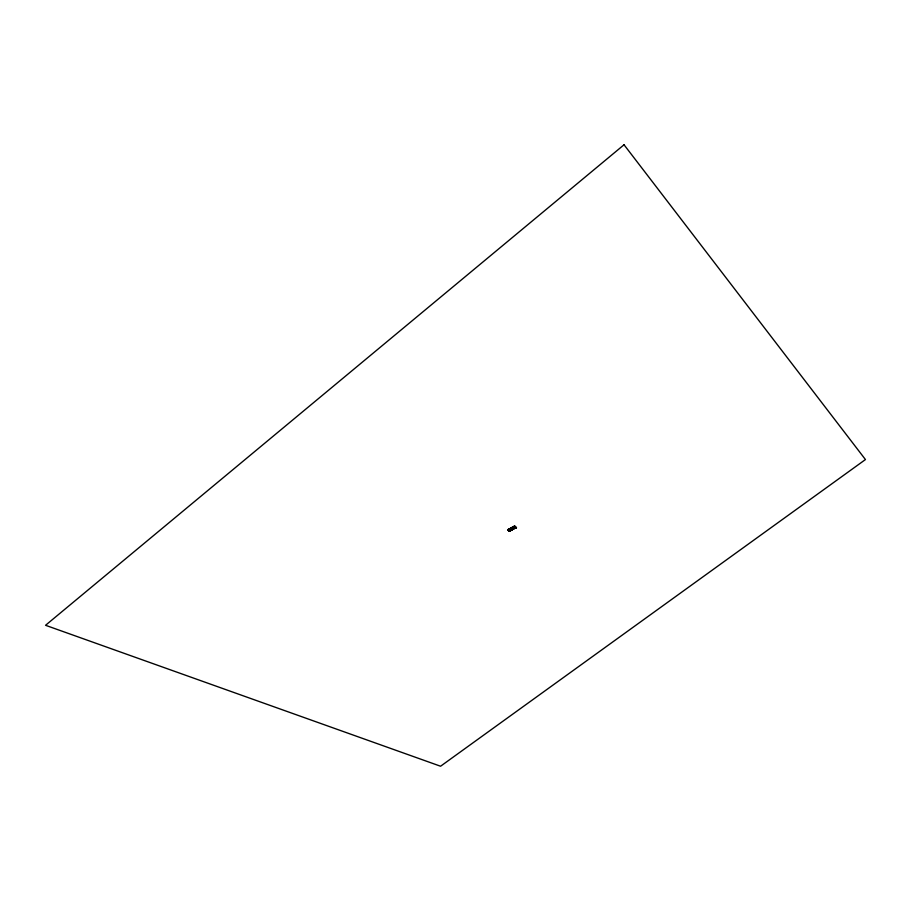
<?xml version="1.0" encoding="UTF-8"?>
<svg xmlns="http://www.w3.org/2000/svg" width="911" height="911" viewBox="0 0 911 911"><rect width="100%" height="100%" fill="white"/><g stroke="black" fill="none" stroke-linecap="round" stroke-linejoin="round"><path stroke-width="1.37" d="M514.453 525.989L515.524 526.911M509.727 530.1L508.919 529.655M511.071 528.505C514.692 530.373 509.579 529.553 510.775 528.027M513.383 528.073C511.162 529.667 514.203 526.843 512.563 527.036L513.018 527.594M516.218 527.959C518.006 527.515 512.46 527.321 515.387 526.9M512.358 529.781L511.959 530.27L512.301 529.598M514.225 528.904L514.225 528.858M510.559 530.976L510.524 530.76M516.116 527.583C514.954 526.251 516.093 529.097 516.013 527.56M515.398 527.127L514.544 526.467L514.203 527.162L514.681 526.558M515.148 527.64L515.455 527.218M511.583 529.154L510.194 528.904M510.456 530.384C508.315 530.008 512.346 530.703 509.112 529.439M516.15 527.822L515.444 528.289L516.138 528.095M513.667 528.79C512.141 528.687 515.569 528.164 512.768 527.412M511.88 529.781L511.299 529.633L512.324 529.348M510.023 530.817L509.784 530.27M509.545 530.532C508.862 531.136 506.96 529.974 509.101 529.803M510.832 528.061L511.23 528.585L509.796 528.642L510.399 529.086M507.951 529.883L508.634 530.282L507.939 529.678L508.771 529.04L509.238 529.621L508.52 530.213M510.661 528.164L509.909 528.699L510.513 529.109M512.893 527.594L511.595 527.663L512.756 527.776M512.46 527.173L511.731 527.731L512.312 528.118M510.855 528.574L510.297 529.052L510.957 528.767M508.44 530.623L509.34 530.02M512.084 528.107L512.654 527.594L512.05 528.107M516.15 527.332L514.521 526.034L513.622 526.626L514.783 526.752M510.969 529.769L510.228 529.428L511.06 528.915M514.248 527.116L513.679 526.672L514.476 526.148M510.274 529.006L511.196 528.984M512.927 527.959L512.028 528.448M511.675 527.788L512.153 528.631L513.348 528.255M514.123 527.56L514.954 526.922L514.055 527.412M513.485 528.221L514.111 528.357M510.126 531.261L509.966 531.056M513.713 529.2L513.622 529.052M508.361 530.646L509.112 530.806M508.987 530.806C507.894 529.986 509.887 529.769 507.996 529.724L508.839 529.086L509.374 529.872M512.153 528.631L512.768 528.779M514.18 527.606L514.795 527.754M510.16 529.564L510.855 529.769M512.642 528.779L511.549 527.811L512.289 528.255M514.669 527.742L513.576 526.786L514.305 527.23M508.099 530.225L509.477 531.033M510.422 529.177L509.761 528.801L510.228 529.61M509.955 529.177L512.005 530.225L511.344 530.054M511.823 528.232L513.121 529.029M515.17 528.027L513.815 527.15M512.426 527.014L512.882 527.845M514.59 526L515.068 526.809M624.035 144.769L45.55 625.288L440.571 766.231L865.45 459.554L624.035 144.769"/></g></svg>
